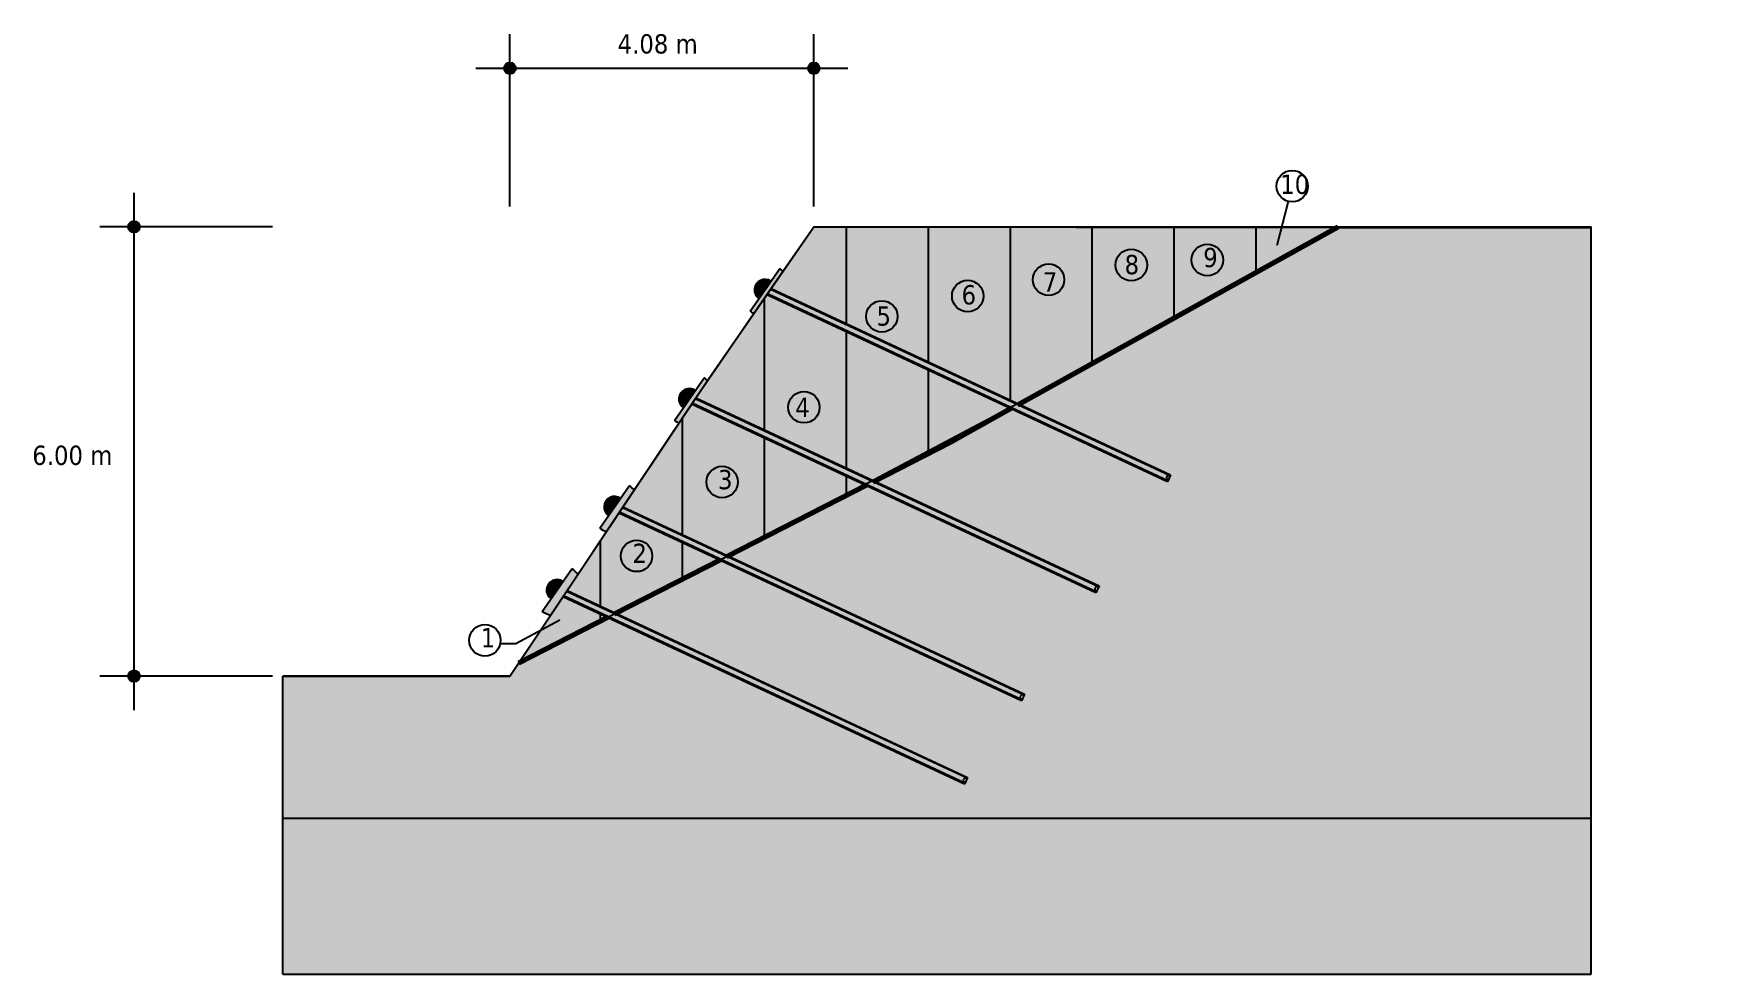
# Model space of a CAD drawing. Extents: x -43.5 to 22.6, y 2.4 to 15.
# Drawn here: x -0.09 to 22.63, y 2.37 to 14.99 of the extents above; entities that cross this region are included whole.
import ezdxf

# ---------------------------------------------------------------- set-up
doc = ezdxf.new("R2010")
doc.units = 0
doc.header["$MEASUREMENT"] = 0
doc.layers.add('1', color=7, linetype='Continuous')
doc.styles.get("Standard").update_dxf_attribs({"font": 'segoeui.ttf'})

msp = doc.modelspace()

# ---------------------------------------------------------------- hatches: boundary and pattern name
h = msp.add_hatch(color=256)
edge = h.paths.add_edge_path()
edge.add_arc((6.3, 14.52868), 0.07774, 0, 90)
edge.add_line((6.3, 14.60642), (6.3, 14.52868))
edge.add_line((6.3, 14.52868), (6.37774, 14.52868))
edge = h.paths.add_edge_path()
edge.add_arc((6.3, 14.52868), 0.07774, 90, 180)
edge.add_line((6.22226, 14.52868), (6.3, 14.52868))
edge.add_line((6.3, 14.52868), (6.3, 14.60642))
edge = h.paths.add_edge_path()
edge.add_arc((6.3, 14.52868), 0.07774, 180, 270)
edge.add_line((6.3, 14.45094), (6.3, 14.52868))
edge.add_line((6.3, 14.52868), (6.22226, 14.52868))
edge = h.paths.add_edge_path()
edge.add_arc((6.3, 14.52868), 0.07774, 270, 360)
edge.add_line((6.37774, 14.52868), (6.3, 14.52868))
edge.add_line((6.3, 14.52868), (6.3, 14.45094))
h = msp.add_hatch(color=256)
edge = h.paths.add_edge_path()
edge.add_arc((10.38, 14.52868), 0.07774, 0, 90)
edge.add_line((10.38, 14.60642), (10.38, 14.52868))
edge.add_line((10.38, 14.52868), (10.45774, 14.52868))
edge = h.paths.add_edge_path()
edge.add_arc((10.38, 14.52868), 0.07774, 90, 180)
edge.add_line((10.30226, 14.52868), (10.38, 14.52868))
edge.add_line((10.38, 14.52868), (10.38, 14.60642))
edge = h.paths.add_edge_path()
edge.add_arc((10.38, 14.52868), 0.07774, 180, 270)
edge.add_line((10.38, 14.45094), (10.38, 14.52868))
edge.add_line((10.38, 14.52868), (10.30226, 14.52868))
edge = h.paths.add_edge_path()
edge.add_arc((10.38, 14.52868), 0.07774, 270, 360)
edge.add_line((10.45774, 14.52868), (10.38, 14.52868))
edge.add_line((10.38, 14.52868), (10.38, 14.45094))
h = msp.add_hatch(color=256)
h.set_gradient(color1=(189, 186, 168), color2=(97, 111, 93), tint=1, name='INVHEMISPHERICAL')
h.paths.add_polyline_path([(22.62655, 12.4), (17.41809, 12.4), (13.13197, 10.02006), (15.16953, 9.06993), (15.12727, 8.9793), (13.02396, 9.96009), (12.20667, 9.50627), (11.1904, 8.98675), (14.20852, 7.57938), (14.16625, 7.48875), (11.07752, 8.92905), (9.22854, 7.98384), (13.20828, 6.12805), (13.16602, 6.03742), (9.11566, 7.92614), (7.72003, 7.21268), (12.44339, 5.01014), (12.40113, 4.91951), (7.60715, 7.15498), (6.41853, 6.54735), (6.3, 6.37), (0.89927, 6.37), (0.89927, 3.28), (3.53171, 3.27997), (5.61444, 3.27997), (8.0386, 3.27997), (11.65778, 3.27997), (15.3111, 3.27997), (20.09114, 3.27997), (22.62655, 3.27997)], flags=17)
h.paths.add_polyline_path([(15.16953, 9.06993), (15.12727, 8.9793), (13.02396, 9.96009), (12.20667, 9.50627), (11.1904, 8.98675), (14.20852, 7.57938), (14.16625, 7.48875), (11.07752, 8.92905), (9.22854, 7.98384), (13.20828, 6.12805), (13.16602, 6.03742), (9.11566, 7.92614), (7.72003, 7.21268), (12.44339, 5.01014), (12.40113, 4.91951), (7.60715, 7.15498), (6.41853, 6.54735), (6.3, 6.37), (0.89927, 6.37), (0.89927, 3.28), (3.53171, 3.27997), (5.61444, 3.27997), (8.0386, 3.27997), (11.65778, 3.27997), (15.3111, 3.27997), (20.09114, 3.27997), (22.62655, 3.27997), (22.62655, 12.4), (17.41809, 12.4), (13.13197, 10.02006)])
h = msp.add_hatch(color=256)
edge = h.paths.add_edge_path()
edge.add_arc((1.25403, 12.4), 0.07774, 0, 90)
edge.add_line((1.25403, 12.47774), (1.25403, 12.4))
edge.add_line((1.25403, 12.4), (1.33177, 12.4))
edge = h.paths.add_edge_path()
edge.add_arc((1.25403, 12.4), 0.07774, 90, 180)
edge.add_line((1.17629, 12.4), (1.25403, 12.4))
edge.add_line((1.25403, 12.4), (1.25403, 12.47774))
edge = h.paths.add_edge_path()
edge.add_arc((1.25403, 12.4), 0.07774, 180, 270)
edge.add_line((1.25403, 12.32226), (1.25403, 12.4))
edge.add_line((1.25403, 12.4), (1.17629, 12.4))
edge = h.paths.add_edge_path()
edge.add_arc((1.25403, 12.4), 0.07774, 270, 360)
edge.add_line((1.33177, 12.4), (1.25403, 12.4))
edge.add_line((1.25403, 12.4), (1.25403, 12.32226))
h = msp.add_hatch(color=256)
h.set_gradient(color1=(149, 134, 152), color2=(204, 190, 163), tint=1, name='HEMISPHERICAL')
h.paths.add_polyline_path([(15.16953, 9.06993), (15.12727, 8.9793), (13.02396, 9.96009), (12.20667, 9.50627), (11.1904, 8.98675), (14.20852, 7.57938), (14.16625, 7.48875), (11.07752, 8.92905), (9.22854, 7.98384), (13.20828, 6.12805), (13.16602, 6.03742), (9.11566, 7.92614), (7.72003, 7.21268), (12.44339, 5.01014), (12.40113, 4.91951), (7.60715, 7.15498), (6.41853, 6.54735), (6.3, 6.37), (3.2529, 6.37), (3.2529, 2.36822), (20.81398, 2.36822), (20.81398, 12.4), (17.41809, 12.4), (13.13197, 10.02006)])
h = msp.add_hatch(color=256)
h.set_gradient(color1=(149, 134, 152), color2=(204, 190, 163), tint=1, name='INVCURVED')
h.paths.add_polyline_path([(10.81836, 8.79656), (10.81836, 9.0499), (9.7184, 9.56282), (9.7184, 8.23426)])
h.paths.add_polyline_path([(10.81836, 10.98858), (9.74805, 11.48767), (9.7184, 11.44487), (9.7184, 9.67316), (10.81836, 9.16024)])
h.paths.add_polyline_path([(10.81836, 12.4), (10.38, 12.4), (9.80582, 11.57107), (10.81836, 11.09891)])
h = msp.add_hatch(color=256)
h.set_gradient(color1=(149, 134, 152), color2=(204, 190, 163), tint=1, name='INVHEMISPHERICAL')
h.paths.add_polyline_path([(10.81836, 9.16024), (11.1904, 8.98675), (11.91831, 9.35886), (11.91831, 10.47566), (10.81836, 10.98858)])
h.paths.add_polyline_path([(11.07752, 8.92905), (10.81836, 9.0499), (10.81836, 8.79656)])
h.paths.add_polyline_path([(11.91831, 12.4), (10.81836, 12.4), (10.81836, 11.09891), (11.91831, 10.586)])
h = msp.add_hatch(color=256)
h.set_gradient(color1=(149, 134, 152), color2=(204, 190, 163), tint=1, name='INVCURVED')
h.paths.add_polyline_path([(13.01827, 12.4), (11.91831, 12.4), (11.91831, 10.586), (13.01827, 10.07308)])
h.paths.add_polyline_path([(11.91831, 10.47566), (11.91831, 9.35886), (12.20667, 9.50627), (13.01827, 9.95693), (13.01827, 9.96274)])
h = msp.add_hatch(color=256)
h.set_gradient(color1=(149, 134, 152), color2=(204, 190, 163), tint=1, name='INVHEMISPHERICAL')
h.paths.add_polyline_path([(14.11823, 12.4), (13.01827, 12.4), (13.01827, 10.07308), (13.13197, 10.02006), (14.11823, 10.5677)])
h = msp.add_hatch(color=256)
h.set_gradient(color1=(149, 134, 152), color2=(204, 190, 163), tint=1, name='INVCURVED')
h.paths.add_polyline_path([(14.11823, 10.5677), (15.21818, 11.17846), (15.21818, 12.4), (14.11823, 12.4)])
h = msp.add_hatch(color=256)
h.set_gradient(color1=(149, 134, 152), color2=(204, 190, 163), tint=1, name='INVHEMISPHERICAL')
h.paths.add_polyline_path([(15.21818, 12.4), (15.21818, 11.17846), (16.31814, 11.78923), (16.31814, 12.4)])
h = msp.add_hatch(color=256)
h.set_gradient(color1=(149, 134, 152), color2=(204, 190, 163), tint=1, name='INVCURVED')
h.paths.add_polyline_path([(16.31814, 12.4), (16.31814, 11.78923), (17.41809, 12.4)])
h = msp.add_hatch(color=256)
h.set_gradient(color1=(83, 73, 85), color2=(199, 202, 190), tint=1, name='INVCYLINDER')
h.paths.add_polyline_path([(9.5252, 11.26799, 0.0419234), (9.57574, 11.23892), (9.80582, 11.57107), (9.9668, 11.80348, 0.0419234), (9.92182, 11.84057)])
h = msp.add_hatch(color=256)
h.set_gradient(color1=(83, 73, 85), color2=(199, 202, 190), tint=1, name='SPHERICAL')
h.paths.add_polyline_path([(9.80386, 11.67028, 1), (9.64317, 11.43829)])
h = msp.add_hatch(color=256)
h.set_gradient(color1=(149, 134, 152), color2=(204, 190, 163), tint=1, name='INVHEMISPHERICAL')
h.paths.add_polyline_path([(8.61844, 8.26833), (9.22854, 7.98384), (9.7184, 8.23426), (9.7184, 9.56282), (8.7391, 10.01948), (8.61844, 9.83895)])
h.paths.add_polyline_path([(8.61844, 7.67195), (9.11566, 7.92614), (8.61844, 8.15799)])
h.paths.add_polyline_path([(8.96, 10.35), (8.79532, 10.1036), (9.7184, 9.67316), (9.7184, 11.44487)])
h = msp.add_hatch(color=256)
h.set_gradient(color1=(231, 227, 232), color2=(199, 202, 190), tint=1, name='INVCYLINDER')
h.paths.add_polyline_path([(10.81836, 11.08358), (10.81836, 11.09891), (9.80582, 11.57107), (9.79779, 11.55948)])
h.paths.add_polyline_path([(10.81836, 10.98858), (10.81836, 11.00391), (9.75608, 11.49927), (9.74805, 11.48767)])
h.paths.add_polyline_path([(11.91831, 10.57066), (11.91831, 10.586), (10.81836, 11.09891), (10.81836, 11.08358)])
h.paths.add_polyline_path([(10.81836, 11.00391), (10.81836, 10.98858), (11.91831, 10.47566), (11.91831, 10.491)])
h.paths.add_polyline_path([(11.91831, 10.586), (11.91831, 10.57066), (13.01827, 10.05774), (13.01827, 10.07308)])
h.paths.add_polyline_path([(13.01827, 9.96274), (13.01827, 9.97808), (11.91831, 10.491), (11.91831, 10.47566)])
h.paths.add_polyline_path([(13.11696, 10.01172), (13.13197, 10.02006), (13.01827, 10.07308), (13.01827, 10.05774)])
h.paths.add_polyline_path([(15.12727, 8.9793), (15.16953, 9.06993), (13.01827, 10.07308), (13.01827, 9.96274)])
h.paths.add_polyline_path([(13.13197, 10.02006), (13.11696, 10.01172), (15.16366, 9.05733), (15.16953, 9.06993)], flags=17)
h = msp.add_hatch(color=256)
h.set_gradient(color1=(83, 73, 85), color2=(82, 111, 94), tint=1, name='CYLINDER')
h.paths.add_polyline_path([(10.81836, 11.08358), (10.81836, 11.00391), (11.91831, 10.491), (11.91831, 10.57066)])
h.paths.add_polyline_path([(13.01827, 9.97808), (13.01827, 10.05774), (11.91831, 10.57066), (11.91831, 10.491)])
h.paths.add_polyline_path([(13.11696, 10.01172), (13.01827, 10.05774), (13.01827, 9.97808), (13.03897, 9.96842)])
h.paths.add_polyline_path([(13.11696, 10.01172), (13.03897, 9.96842), (15.13314, 8.9919, -1), (15.16366, 9.05733)])
h.paths.add_polyline_path([(9.79779, 11.55948), (9.75608, 11.49927), (10.81836, 11.00391), (10.81836, 11.08358)])
h = msp.add_hatch(color=256)
h.set_gradient(color1=(83, 73, 85), color2=(199, 202, 190), tint=1, name='INVCYLINDER')
h.paths.add_polyline_path([(8.51017, 9.80263, 0.05043562), (8.57151, 9.76872), (8.95194, 10.33795, 0.0420993), (8.90679, 10.37521)])
h = msp.add_hatch(color=256)
h.set_gradient(color1=(83, 73, 85), color2=(199, 202, 190), tint=1, name='SPHERICAL')
h.paths.add_polyline_path([(8.78883, 10.20491, 1), (8.62813, 9.97292)])
h = msp.add_hatch(color=256)
h.set_gradient(color1=(231, 227, 232), color2=(199, 202, 190), tint=1, name='INVCYLINDER')
h.paths.add_polyline_path([(9.7184, 9.67316), (9.7184, 9.65782), (10.81836, 9.1449), (10.81836, 9.16024)])
h.paths.add_polyline_path([(9.7184, 9.57816), (9.7184, 9.56282), (10.81836, 9.0499), (10.81836, 9.06523)])
h.paths.add_polyline_path([(8.79532, 10.1036), (8.7875, 10.0919), (9.7184, 9.65782), (9.7184, 9.67316)])
h.paths.add_polyline_path([(8.74691, 10.03117), (8.7391, 10.01948), (9.7184, 9.56282), (9.7184, 9.57816)])
h.paths.add_polyline_path([(11.1904, 8.98675), (11.17471, 8.97873), (14.20264, 7.56678), (14.20852, 7.57938)])
h.paths.add_polyline_path([(11.09321, 8.93707), (11.07752, 8.92905), (14.16625, 7.48875), (14.17213, 7.50135)])
h.paths.add_polyline_path([(11.17471, 8.97873), (11.1904, 8.98675), (10.81836, 9.16024), (10.81836, 9.1449)])
h.paths.add_polyline_path([(10.81836, 9.06523), (10.81836, 9.0499), (11.07752, 8.92905), (11.09321, 8.93707)])
h = msp.add_hatch(color=256)
h.set_gradient(color1=(83, 73, 85), color2=(82, 111, 94), tint=1, name='CYLINDER')
h.paths.add_polyline_path([(9.7184, 9.57816), (9.7184, 9.65782), (8.7875, 10.0919), (8.74691, 10.03117)])
h.paths.add_polyline_path([(10.81836, 9.06523), (10.81836, 9.1449), (9.7184, 9.65782), (9.7184, 9.57816)])
h.paths.add_polyline_path([(10.81836, 9.1449), (10.81836, 9.06523), (11.09321, 8.93707), (11.17471, 8.97873)])
h.paths.add_polyline_path([(14.17213, 7.50135, -1), (14.20264, 7.56678), (11.17471, 8.97873), (11.09321, 8.93707)])
h = msp.add_hatch(color=256)
h.set_gradient(color1=(231, 227, 232), color2=(199, 202, 190), tint=1, name='INVCYLINDER')
h.paths.add_polyline_path([(13.01827, 10.07308), (13.01827, 10.05774), (13.11696, 10.01172), (13.13197, 10.02006)])
h.paths.add_polyline_path([(15.16366, 9.05733), (15.16953, 9.06993), (13.13197, 10.02006), (13.11696, 10.01172)])
h = msp.add_hatch(color=256)
h.set_gradient(color1=(149, 134, 152), color2=(204, 190, 163), tint=1, name='INVCURVED')
h.paths.add_polyline_path([(8.61844, 7.67195), (8.61844, 8.15799), (7.76193, 8.55739), (7.51849, 8.19315), (7.51849, 7.30666), (7.72003, 7.21268)])
h.paths.add_polyline_path([(8.61844, 9.83895), (7.81815, 8.64151), (8.61844, 8.26833)])
h = msp.add_hatch(color=256)
h.set_gradient(color1=(83, 73, 85), color2=(199, 202, 190), tint=1, name='INVCYLINDER')
h.paths.add_polyline_path([(7.5061, 8.35309, 0.07214264), (7.59561, 8.30855), (7.96848, 8.86645, 0.06378571), (7.90272, 8.92567)])
h = msp.add_hatch(color=256)
h.set_gradient(color1=(83, 73, 85), color2=(199, 202, 190), tint=1, name='SPHERICAL')
h.paths.add_polyline_path([(7.78476, 8.75538, 1), (7.62406, 8.52339)])
h = msp.add_hatch(color=256)
h.set_gradient(color1=(83, 73, 85), color2=(82, 111, 94), tint=1, name='CYLINDER')
h.paths.add_polyline_path([(7.81033, 8.62982), (7.76974, 8.56909), (8.61844, 8.17333), (8.61844, 8.25299)])
h.paths.add_polyline_path([(9.13135, 7.93416), (9.21285, 7.97582), (8.61844, 8.25299), (8.61844, 8.17333)])
h.paths.add_polyline_path([(9.21285, 7.97582), (9.13135, 7.93416), (13.17189, 6.05002, -1), (13.20241, 6.11546)])
h = msp.add_hatch(color=256)
h.set_gradient(color1=(149, 134, 152), color2=(204, 190, 163), tint=1, name='INVHEMISPHERICAL')
h.paths.add_polyline_path([(7.51849, 7.10965), (7.51849, 7.19632), (7.01056, 7.43317), (6.41853, 6.54735)])
h.paths.add_polyline_path([(7.06678, 7.51729), (7.51849, 7.30666), (7.51849, 8.19315)])
h = msp.add_hatch(color=256)
h.set_gradient(color1=(231, 227, 232), color2=(199, 202, 190), tint=1, name='INVCYLINDER')
h.paths.add_polyline_path([(13.20241, 6.11546), (13.20828, 6.12805), (9.22854, 7.98384), (9.21285, 7.97582)])
h = msp.add_hatch(color=256)
h.set_gradient(color1=(83, 73, 85), color2=(199, 202, 190), tint=1, name='INVCYLINDER')
h.paths.add_polyline_path([(6.73406, 7.23851, 0.0892342), (6.84627, 7.18735), (7.21123, 7.73343, 0.08085553), (7.13067, 7.8111)])
h = msp.add_hatch(color=256)
h.set_gradient(color1=(83, 73, 85), color2=(199, 202, 190), tint=1, name='SPHERICAL')
h.paths.add_polyline_path([(7.01271, 7.6408, 1), (6.85202, 7.40881)])
h = msp.add_hatch(color=256)
h.set_gradient(color1=(231, 227, 232), color2=(199, 202, 190), tint=1, name='INVCYLINDER')
h.paths.add_polyline_path([(7.06678, 7.51729), (7.05897, 7.5056), (7.51849, 7.29132), (7.51849, 7.30666)])
h.paths.add_polyline_path([(7.51849, 7.30666), (7.51849, 7.29132), (7.70434, 7.20466), (7.72003, 7.21268)])
h.paths.add_polyline_path([(7.51849, 7.21166), (7.51849, 7.19632), (7.60715, 7.15498), (7.62284, 7.163)])
h.paths.add_polyline_path([(7.01838, 7.44487), (7.01056, 7.43317), (7.51849, 7.19632), (7.51849, 7.21166)])
h = msp.add_hatch(color=256)
h.set_gradient(color1=(83, 73, 85), color2=(82, 111, 94), tint=1, name='CYLINDER')
h.paths.add_polyline_path([(7.05897, 7.5056), (7.01838, 7.44487), (7.51849, 7.21166), (7.51849, 7.29132)])
h.paths.add_polyline_path([(7.51849, 7.29132), (7.51849, 7.21166), (7.62284, 7.163), (7.70434, 7.20466)])
h.paths.add_polyline_path([(12.407, 4.93211, -1), (12.43752, 4.99754), (7.70434, 7.20466), (7.62284, 7.163)])
h = msp.add_hatch(color=256)
edge = h.paths.add_edge_path()
edge.add_arc((1.25403, 6.37), 0.07774, 0, 90)
edge.add_line((1.25403, 6.44774), (1.25403, 6.37))
edge.add_line((1.25403, 6.37), (1.33177, 6.37))
edge = h.paths.add_edge_path()
edge.add_arc((1.25403, 6.37), 0.07774, 90, 180)
edge.add_line((1.17629, 6.37), (1.25403, 6.37))
edge.add_line((1.25403, 6.37), (1.25403, 6.44774))
edge = h.paths.add_edge_path()
edge.add_arc((1.25403, 6.37), 0.07774, 180, 270)
edge.add_line((1.25403, 6.29226), (1.25403, 6.37))
edge.add_line((1.25403, 6.37), (1.17629, 6.37))
edge = h.paths.add_edge_path()
edge.add_arc((1.25403, 6.37), 0.07774, 270, 360)
edge.add_line((1.33177, 6.37), (1.25403, 6.37))
edge.add_line((1.25403, 6.37), (1.25403, 6.29226))
h = msp.add_hatch(color=256)
h.set_gradient(color1=(176, 133, 109), color2=(204, 190, 163), tint=1, name='CURVED')
h.paths.add_polyline_path([(3.2529, 4.43379), (3.2529, 2.36822), (20.81398, 2.36822), (20.81398, 4.43379)])

# ---------------------------------------------------------------- linework, layer by layer
for p, q in [((6.3, 12.67106), (6.3, 14.98598)), ((10.38, 12.67106), (10.38, 14.98598)), ((5.8427, 14.52868), (10.8373, 14.52868)), ((1.25403, 12.8573), (1.25403, 5.9127)), ((16.74785, 12.74173), (16.59317, 12.14968)), ((3.11165, 12.4), (0.79673, 12.4)), ((20.81398, 2.36822), (20.81398, 12.4)), ((15.13314, 8.9919), (9.75608, 11.49927)), ((15.16366, 9.05733), (9.79779, 11.55948)), ((14.17213, 7.50135), (8.74691, 10.03117)), ((14.20264, 7.56678), (8.7875, 10.0919)), ((13.17189, 6.05002), (7.76974, 8.56909)), ((13.20241, 6.11546), (7.81033, 8.62982)), ((12.43752, 4.99754), (7.05897, 7.5056)), ((12.407, 4.93211), (7.01838, 7.44487)), ((6.38119, 6.80829), (6.9699, 7.12589)), ((6.17181, 6.80829), (6.38119, 6.80829)), ((3.11165, 6.37), (0.79673, 6.37)), ((6.3, 6.37), (3.2529, 6.37)), ((3.2529, 2.36822), (3.2529, 6.37))]:
    msp.add_line(p, q)
for points in [[(3.2529, 6.37), (6.3, 6.37), (7.03986, 7.47701), (7.79096, 8.60084), (8.76695, 10.06115), (9.77785, 11.5307), (10.38, 12.4), (17.41809, 12.39), (20.81398, 12.39)], [(6.41853, 6.54735), (10.15303, 8.45644), (13.84624, 10.41667), (17.41809, 12.39)], [(3.2529, 4.46438), (7.96095, 4.46438), (16.09034, 4.46438), (20.81398, 4.46438)]]:
    msp.add_lwpolyline(points)
for centre, radius in [((6.3, 14.52868), 0.07774), ((10.38, 14.52868), 0.07774), ((16.8013, 12.94629), 0.21143), ((1.25403, 12.4), 0.07774), ((14.64216, 11.88763), 0.21143), ((15.663, 11.95463), 0.21143), ((13.53097, 11.68995), 0.21143), ((12.44634, 11.47092), 0.21143), ((11.29295, 11.19744), 0.21143), ((10.24658, 9.97893), 0.21143), ((9.14933, 8.97385), 0.21143), ((8.00033, 7.98281), 0.21143), ((5.96457, 6.85017), 0.21143), ((1.25403, 6.37), 0.07774)]:
    msp.add_circle(centre, radius)
for centre, radius, start, end in [((9.72351, 11.55428), 0.34827, 45.687803, 55.290315), ((9.72351, 11.55428), 0.14111, 55.290315, 235.290315), ((9.72351, 11.55428), 0.34827, 235.290315, 244.892828), ((8.70848, 10.08892), 0.14111, 55.290315, 235.290315), ((8.70848, 10.08892), 0.34827, 45.647561, 55.290315), ((8.70848, 10.08892), 0.34827, 235.290315, 246.839521), ((7.70441, 8.63938), 0.34827, 40.691485, 55.290315), ((15.1484, 9.02461), 0.0361, 65.00076, 245.00076), ((7.70441, 8.63938), 0.14111, 55.290315, 235.290315), ((7.70441, 8.63938), 0.34827, 235.290315, 251.795597), ((6.93237, 7.52481), 0.34827, 36.799818, 55.290315), ((6.93237, 7.52481), 0.14111, 55.290315, 235.290315), ((14.18739, 7.53406), 0.0361, 64.995809, 244.995809), ((6.93237, 7.52481), 0.34827, 235.290315, 255.687264), ((13.18715, 6.08274), 0.0361, 65.001002, 245.001002), ((12.42226, 4.96483), 0.0361, 65.001002, 245.001002)]:
    msp.add_arc(centre, radius, start, end)
at = {"layer": '1', "color": 0}
for p, q in [((9.80582, 11.57107), (10.38, 12.4)), ((10.38, 12.4), (20.81398, 12.4)), ((10.81836, 11.08358), (10.81836, 12.4)), ((11.91831, 10.57066), (11.91831, 12.4)), ((13.01827, 10.05774), (13.01827, 12.4)), ((14.11823, 10.5677), (14.11823, 12.4)), ((15.21818, 11.17846), (15.21818, 12.4)), ((16.31814, 11.78923), (16.31814, 12.4)), ((17.41809, 12.4), (17.41809, 12.39)), ((9.5252, 11.26799), (9.92182, 11.84057)), ((9.73078, 11.60606), (9.73168, 11.60564)), ((9.73168, 11.60564), (9.73168, 11.60564)), ((8.96, 10.35), (9.80582, 11.57107)), ((9.68942, 11.51501), (9.68942, 11.51501)), ((9.7184, 9.65782), (9.7184, 11.44487)), ((15.12727, 8.9793), (9.74805, 11.48767)), ((9.80582, 11.57107), (15.16953, 9.06993)), ((10.81836, 9.1449), (10.81836, 11.00391)), ((11.91831, 9.35886), (11.91831, 10.491)), ((6.3, 6.37), (8.96, 10.35)), ((8.51017, 9.80263), (8.90679, 10.37521)), ((14.16625, 7.48875), (8.7391, 10.01948)), ((8.79532, 10.1036), (14.20852, 7.57938)), ((8.61844, 8.25299), (8.61844, 9.83895)), ((13.01827, 9.95693), (13.01827, 9.97808)), ((9.7184, 8.23426), (9.7184, 9.57816)), ((7.5061, 8.35309), (7.90272, 8.92567)), ((10.81836, 8.79656), (10.81836, 9.06523)), ((15.16953, 9.06993), (15.12727, 8.9793)), ((7.81815, 8.64151), (13.20828, 6.12805)), ((13.16602, 6.03742), (7.76193, 8.55739)), ((7.51849, 7.29132), (7.51849, 8.19315)), ((8.61844, 7.67196), (8.61844, 8.17333)), ((6.73406, 7.23851), (7.13067, 7.8111)), ((7.06678, 7.51729), (12.44339, 5.01014)), ((14.20852, 7.57938), (14.16625, 7.48875)), ((12.40113, 4.91951), (7.01056, 7.43317)), ((7.51849, 7.10965), (7.51849, 7.21166)), ((13.20828, 6.12805), (13.16602, 6.03742)), ((12.44339, 5.01014), (12.40113, 4.91951)), ((3.2529, 2.36822), (20.81398, 2.36822))]:
    msp.add_line(p, q, dxfattribs=at)
at = {"layer": '1', "color": 1, "lineweight": 70}
for p, q in [((13.11696, 10.01172), (17.41809, 12.4)), ((12.20667, 9.50627), (13.03897, 9.96842)), ((11.17471, 8.97873), (12.20667, 9.50627)), ((9.21285, 7.97582), (11.09321, 8.93707)), ((7.70434, 7.20466), (9.13135, 7.93416)), ((6.41853, 6.54735), (7.62284, 7.163))]:
    msp.add_line(p, q, dxfattribs=at)

# ---------------------------------------------------------------- texts
at = {"char_height": 0.2592, "attachment_point": 1}
for s, insert, width in [('{\\fTahoma|b0|i0|c0|p34;4.08 m}', (7.74619, 14.98629), 1.215004), ('{\\fTahoma|b0|i0|c0|p34;10}', (16.6406, 13.10131), 0.4292446), ('{\\fTahoma|b0|i0|c0|p34;9}', (15.60754, 12.11841), 0.4292446), ('{\\fTahoma|b0|i0|c0|p34;8}', (14.55177, 12.02349), 0.4292446), ('{\\fTahoma|b0|i0|c0|p34;6}', (12.36306, 11.61802), 0.4292446), ('{\\fTahoma|b0|i0|c0|p34;7}', (13.45456, 11.79092), 0.4292446), ('{\\fTahoma|b0|i0|c0|p34;5}', (11.2208, 11.33342), 0.4292446), ('{\\fTahoma|b0|i0|c0|p34;4}', (10.13153, 10.10798), 0.4292446), ('{\\fTahoma|b0|i0|c0|p34;6.00 m}', (-0.11141, 9.46314), 1.215004), ('{\\fTahoma|b0|i0|c0|p34;3}', (9.09388, 9.13763), 0.4292446), ('{\\fTahoma|b0|i0|c0|p34;2}', (7.94488, 8.14659), 0.4292446), ('{\\fTahoma|b0|i0|c0|p34;1}', (5.90912, 7.01395), 0.4292446)]:
    msp.add_mtext(s, dxfattribs=dict(at, insert=insert, width=width))

doc.saveas('drawing.dxf')
